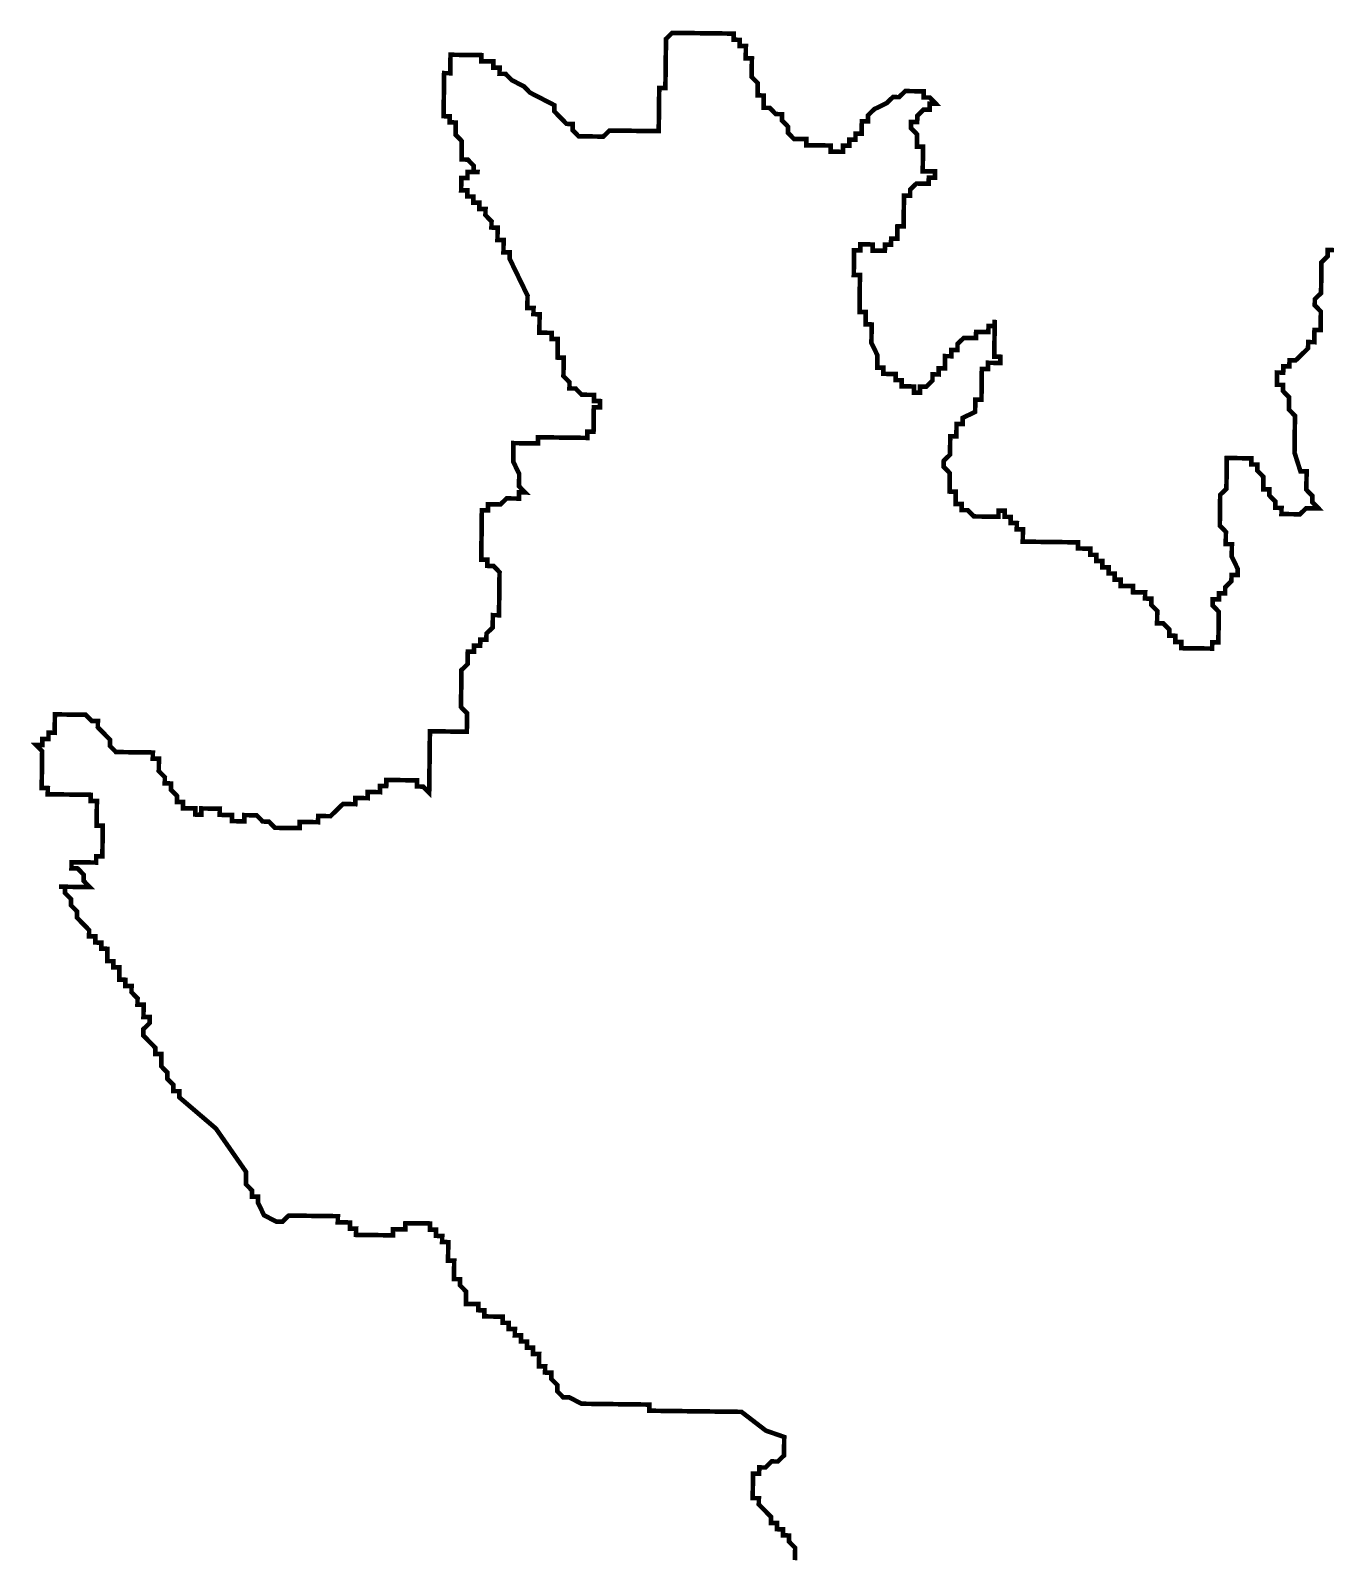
# Model space of a CAD drawing. Header units: metres. Extents: x 257673 to 289848, y 2129691 to 2228029.
# Drawn here: x 261044 to 261880, y 2179916 to 2180901 of the extents above; entities that cross this region are included whole.
import ezdxf

# ---------------------------------------------------------------- set-up
doc = ezdxf.new("R2010")
doc.units = ezdxf.units.M
doc.header["$MEASUREMENT"] = 0
doc.layers.add('HAZARDS LINE', color=1, linetype='Continuous')

msp = doc.modelspace()

# ---------------------------------------------------------------- linework, layer by layer
at = {"layer": 'HAZARDS LINE', "lineweight": 18}
msp.add_lwpolyline([(261884.42, 2180759.21, 2.97, 2.97, 0), (261880.45, 2180759.26, 2.97, 2.97, 0), (261880.4, 2180755.3, 2.97, 2.97, 0), (261876.39, 2180751.38, 2.97, 2.97, 0), (261876.34, 2180747.41, 2.97, 2.97, 0), (261876.29, 2180743.45, 2.97, 2.97, 0), (261876.24, 2180739.48, 2.97, 2.97, 0), (261876.19, 2180735.51, 2.97, 2.97, 0), (261876.15, 2180731.55, 2.97, 2.97, 0), (261872.13, 2180727.63, 2.97, 2.97, 0), (261872.08, 2180723.67, 2.97, 2.97, 0), (261876, 2180719.65, 2.97, 2.97, 0), (261875.95, 2180715.68, 2.97, 2.97, 0), (261875.9, 2180711.72, 2.97, 2.97, 0), (261875.85, 2180707.75, 2.97, 2.97, 0), (261871.89, 2180707.8, 2.97, 2.97, 0), (261871.84, 2180703.84, 2.97, 2.97, 0), (261871.79, 2180699.87, 2.97, 2.97, 0), (261867.83, 2180699.92, 2.97, 2.97, 0), (261867.78, 2180695.95, 2.97, 2.97, 0), (261863.76, 2180692.03, 2.97, 2.97, 0), (261859.75, 2180688.12, 2.97, 2.97, 0), (261855.78, 2180688.17, 2.97, 2.97, 0), (261855.74, 2180684.2, 2.97, 2.97, 0), (261851.77, 2180684.25, 2.97, 2.97, 0), (261851.72, 2180680.28, 2.97, 2.97, 0), (261847.76, 2180680.33, 2.97, 2.97, 0), (261847.71, 2180676.36, 2.97, 2.97, 0), (261847.66, 2180672.4, 2.97, 2.97, 0), (261851.63, 2180672.35, 2.97, 2.97, 0), (261851.58, 2180668.38, 2.97, 2.97, 0), (261855.49, 2180664.37, 2.97, 2.97, 0), (261855.45, 2180660.4, 2.97, 2.97, 0), (261855.4, 2180656.44, 2.97, 2.97, 0), (261859.31, 2180652.42, 2.97, 2.97, 0), (261859.26, 2180648.46, 2.97, 2.97, 0), (261859.22, 2180644.49, 2.97, 2.97, 0), (261859.17, 2180640.52, 2.97, 2.97, 0), (261859.02, 2180628.63, 2.97, 2.97, 0), (261862.84, 2180616.68, 2.97, 2.97, 0), (261866.81, 2180616.63, 2.97, 2.97, 0), (261866.76, 2180612.67, 2.97, 2.97, 0), (261866.71, 2180608.7, 2.97, 2.97, 0), (261866.66, 2180604.73, 2.97, 2.97, 0), (261870.58, 2180600.72, 2.97, 2.97, 0), (261870.53, 2180596.75, 2.97, 2.97, 0), (261874.45, 2180592.74, 2.97, 2.97, 0), (261870.48, 2180592.79, 2.97, 2.97, 0), (261866.52, 2180592.84, 2.97, 2.97, 0), (261862.5, 2180588.92, 2.97, 2.97, 0), (261858.54, 2180588.97, 2.97, 2.97, 0), (261854.57, 2180589.02, 2.97, 2.97, 0), (261850.61, 2180589.06, 2.97, 2.97, 0), (261850.65, 2180593.03, 2.97, 2.97, 0), (261846.69, 2180593.08, 2.97, 2.97, 0), (261846.74, 2180597.04, 2.97, 2.97, 0), (261842.82, 2180601.06, 2.97, 2.97, 0), (261842.87, 2180605.03, 2.97, 2.97, 0), (261838.9, 2180605.07, 2.97, 2.97, 0), (261838.95, 2180609.04, 2.97, 2.97, 0), (261839, 2180613.01, 2.97, 2.97, 0), (261835.08, 2180617.02, 2.97, 2.97, 0), (261835.13, 2180620.99, 2.97, 2.97, 0), (261831.17, 2180621.03, 2.97, 2.97, 0), (261831.22, 2180625, 2.97, 2.97, 0), (261827.25, 2180625.05, 2.97, 2.97, 0), (261823.29, 2180625.1, 2.97, 2.97, 0), (261819.32, 2180625.15, 2.97, 2.97, 0), (261815.35, 2180625.19, 2.97, 2.97, 0), (261815.31, 2180621.23, 2.97, 2.97, 0), (261815.26, 2180617.26, 2.97, 2.97, 0), (261815.21, 2180613.3, 2.97, 2.97, 0), (261815.16, 2180609.33, 2.97, 2.97, 0), (261815.11, 2180605.36, 2.97, 2.97, 0), (261811.1, 2180601.45, 2.97, 2.97, 0), (261811.05, 2180597.48, 2.97, 2.97, 0), (261811, 2180593.52, 2.97, 2.97, 0), (261810.95, 2180589.55, 2.97, 2.97, 0), (261810.9, 2180585.58, 2.97, 2.97, 0), (261810.86, 2180581.62, 2.97, 2.97, 0), (261814.77, 2180577.6, 2.97, 2.97, 0), (261814.68, 2180569.67, 2.97, 2.97, 0), (261818.64, 2180569.62, 2.97, 2.97, 0), (261818.54, 2180561.69, 2.97, 2.97, 0), (261822.41, 2180553.71, 2.97, 2.97, 0), (261822.36, 2180549.74, 2.97, 2.97, 0), (261818.4, 2180549.79, 2.97, 2.97, 0), (261818.35, 2180545.83, 2.97, 2.97, 0), (261814.34, 2180541.91, 2.97, 2.97, 0), (261814.29, 2180537.94, 2.97, 2.97, 0), (261810.32, 2180537.99, 2.97, 2.97, 0), (261810.27, 2180534.03, 2.97, 2.97, 0), (261806.31, 2180534.07, 2.97, 2.97, 0), (261806.26, 2180530.11, 2.97, 2.97, 0), (261810.18, 2180526.09, 2.97, 2.97, 0), (261810.13, 2180522.13, 2.97, 2.97, 0), (261810.08, 2180518.16, 2.97, 2.97, 0), (261810.03, 2180514.2, 2.97, 2.97, 0), (261809.98, 2180510.23, 2.97, 2.97, 0), (261809.93, 2180506.26, 2.97, 2.97, 0), (261805.97, 2180506.31, 2.97, 2.97, 0), (261805.92, 2180502.35, 2.97, 2.97, 0), (261801.95, 2180502.39, 2.97, 2.97, 0), (261797.99, 2180502.44, 2.97, 2.97, 0), (261794.02, 2180502.49, 2.97, 2.97, 0), (261790.06, 2180502.54, 2.97, 2.97, 0), (261786.09, 2180502.59, 2.97, 2.97, 0), (261786.14, 2180506.55, 2.97, 2.97, 0), (261782.18, 2180506.6, 2.97, 2.97, 0), (261782.22, 2180510.57, 2.97, 2.97, 0), (261778.26, 2180510.62, 2.97, 2.97, 0), (261778.31, 2180514.58, 2.97, 2.97, 0), (261774.39, 2180518.6, 2.97, 2.97, 0), (261770.43, 2180518.65, 2.97, 2.97, 0), (261770.47, 2180522.61, 2.97, 2.97, 0), (261770.52, 2180526.58, 2.97, 2.97, 0), (261766.61, 2180530.59, 2.97, 2.97, 0), (261766.65, 2180534.56, 2.97, 2.97, 0), (261762.69, 2180534.61, 2.97, 2.97, 0), (261762.74, 2180538.57, 2.97, 2.97, 0), (261758.77, 2180538.62, 2.97, 2.97, 0), (261754.81, 2180538.67, 2.97, 2.97, 0), (261754.86, 2180542.64, 2.97, 2.97, 0), (261750.89, 2180542.69, 2.97, 2.97, 0), (261746.92, 2180542.73, 2.97, 2.97, 0), (261746.97, 2180546.7, 2.97, 2.97, 0), (261743.01, 2180546.75, 2.97, 2.97, 0), (261743.06, 2180550.71, 2.97, 2.97, 0), (261739.09, 2180550.76, 2.97, 2.97, 0), (261739.14, 2180554.73, 2.97, 2.97, 0), (261735.17, 2180554.78, 2.97, 2.97, 0), (261735.22, 2180558.74, 2.97, 2.97, 0), (261731.26, 2180558.79, 2.97, 2.97, 0), (261731.31, 2180562.76, 2.97, 2.97, 0), (261727.34, 2180562.81, 2.97, 2.97, 0), (261727.39, 2180566.77, 2.97, 2.97, 0), (261723.42, 2180566.82, 2.97, 2.97, 0), (261719.46, 2180566.87, 2.97, 2.97, 0), (261719.51, 2180570.84, 2.97, 2.97, 0), (261715.54, 2180570.88, 2.97, 2.97, 0), (261711.58, 2180570.93, 2.97, 2.97, 0), (261707.61, 2180570.98, 2.97, 2.97, 0), (261703.65, 2180571.03, 2.97, 2.97, 0), (261699.68, 2180571.08, 2.97, 2.97, 0), (261691.75, 2180571.18, 2.97, 2.97, 0), (261687.78, 2180571.22, 2.97, 2.97, 0), (261683.82, 2180571.27, 2.97, 2.97, 0), (261683.87, 2180575.24, 2.97, 2.97, 0), (261683.92, 2180579.2, 2.97, 2.97, 0), (261679.95, 2180579.25, 2.97, 2.97, 0), (261680, 2180583.22, 2.97, 2.97, 0), (261676.03, 2180583.27, 2.97, 2.97, 0), (261676.08, 2180587.23, 2.97, 2.97, 0), (261672.12, 2180587.28, 2.97, 2.97, 0), (261672.16, 2180591.25, 2.97, 2.97, 0), (261668.2, 2180591.3, 2.97, 2.97, 0), (261668.15, 2180587.33, 2.97, 2.97, 0), (261664.19, 2180587.38, 2.97, 2.97, 0), (261660.22, 2180587.43, 2.97, 2.97, 0), (261656.25, 2180587.48, 2.97, 2.97, 0), (261652.29, 2180587.52, 2.97, 2.97, 0), (261648.37, 2180591.54, 2.97, 2.97, 0), (261644.41, 2180591.59, 2.97, 2.97, 0), (261644.46, 2180595.55, 2.97, 2.97, 0), (261640.49, 2180595.6, 2.97, 2.97, 0), (261640.54, 2180599.57, 2.97, 2.97, 0), (261640.59, 2180603.53, 2.97, 2.97, 0), (261636.62, 2180603.58, 2.97, 2.97, 0), (261636.67, 2180607.55, 2.97, 2.97, 0), (261636.72, 2180611.51, 2.97, 2.97, 0), (261636.77, 2180615.48, 2.97, 2.97, 0), (261632.85, 2180619.49, 2.97, 2.97, 0), (261632.9, 2180623.46, 2.97, 2.97, 0), (261636.91, 2180627.38, 2.97, 2.97, 0), (261636.96, 2180631.34, 2.97, 2.97, 0), (261637.01, 2180635.31, 2.97, 2.97, 0), (261637.06, 2180639.28, 2.97, 2.97, 0), (261641.02, 2180639.23, 2.97, 2.97, 0), (261641.07, 2180643.19, 2.97, 2.97, 0), (261641.12, 2180647.16, 2.97, 2.97, 0), (261645.09, 2180647.11, 2.97, 2.97, 0), (261645.14, 2180651.08, 2.97, 2.97, 0), (261653.11, 2180654.95, 2.97, 2.97, 0), (261653.16, 2180658.91, 2.97, 2.97, 0), (261653.21, 2180662.88, 2.97, 2.97, 0), (261657.18, 2180662.83, 2.97, 2.97, 0), (261657.23, 2180666.8, 2.97, 2.97, 0), (261657.27, 2180670.76, 2.97, 2.97, 0), (261657.32, 2180674.73, 2.97, 2.97, 0), (261657.37, 2180678.69, 2.97, 2.97, 0), (261657.42, 2180682.66, 2.97, 2.97, 0), (261661.39, 2180682.61, 2.97, 2.97, 0), (261661.43, 2180686.58, 2.97, 2.97, 0), (261665.4, 2180686.53, 2.97, 2.97, 0), (261669.36, 2180686.48, 2.97, 2.97, 0), (261669.41, 2180690.45, 2.97, 2.97, 0), (261665.45, 2180690.49, 2.97, 2.97, 0), (261665.5, 2180694.46, 2.97, 2.97, 0), (261665.54, 2180698.43, 2.97, 2.97, 0), (261665.59, 2180702.39, 2.97, 2.97, 0), (261665.64, 2180706.36, 2.97, 2.97, 0), (261665.69, 2180710.32, 2.97, 2.97, 0), (261665.74, 2180714.29, 2.97, 2.97, 0), (261665.69, 2180710.32, 2.97, 2.97, 0), (261661.72, 2180710.37, 2.97, 2.97, 0), (261661.68, 2180706.41, 2.97, 2.97, 0), (261657.71, 2180706.46, 2.97, 2.97, 0), (261653.75, 2180706.5, 2.97, 2.97, 0), (261653.7, 2180702.54, 2.97, 2.97, 0), (261649.73, 2180702.59, 2.97, 2.97, 0), (261645.77, 2180702.64, 2.97, 2.97, 0), (261641.75, 2180698.72, 2.97, 2.97, 0), (261641.7, 2180694.75, 2.97, 2.97, 0), (261637.74, 2180694.8, 2.97, 2.97, 0), (261637.69, 2180690.83, 2.97, 2.97, 0), (261633.72, 2180690.88, 2.97, 2.97, 0), (261633.68, 2180686.92, 2.97, 2.97, 0), (261633.63, 2180682.95, 2.97, 2.97, 0), (261629.66, 2180683, 2.97, 2.97, 0), (261629.61, 2180679.03, 2.97, 2.97, 0), (261625.65, 2180679.08, 2.97, 2.97, 0), (261625.6, 2180675.12, 2.97, 2.97, 0), (261621.59, 2180671.2, 2.97, 2.97, 0), (261617.62, 2180671.25, 2.97, 2.97, 0), (261617.57, 2180667.28, 2.97, 2.97, 0), (261613.61, 2180667.33, 2.97, 2.97, 0), (261613.66, 2180671.3, 2.97, 2.97, 0), (261609.69, 2180671.34, 2.97, 2.97, 0), (261605.72, 2180671.39, 2.97, 2.97, 0), (261605.77, 2180675.36, 2.97, 2.97, 0), (261601.81, 2180675.41, 2.97, 2.97, 0), (261601.86, 2180679.37, 2.97, 2.97, 0), (261597.89, 2180679.42, 2.97, 2.97, 0), (261593.93, 2180679.47, 2.97, 2.97, 0), (261593.97, 2180683.44, 2.97, 2.97, 0), (261590.01, 2180683.48, 2.97, 2.97, 0), (261590.06, 2180687.45, 2.97, 2.97, 0), (261590.11, 2180691.42, 2.97, 2.97, 0), (261586.24, 2180699.4, 2.97, 2.97, 0), (261586.29, 2180703.36, 2.97, 2.97, 0), (261586.33, 2180707.33, 2.97, 2.97, 0), (261586.38, 2180711.29, 2.97, 2.97, 0), (261582.42, 2180711.34, 2.97, 2.97, 0), (261582.47, 2180715.31, 2.97, 2.97, 0), (261582.51, 2180719.28, 2.97, 2.97, 0), (261578.55, 2180719.32, 2.97, 2.97, 0), (261578.6, 2180723.29, 2.97, 2.97, 0), (261578.65, 2180727.26, 2.97, 2.97, 0), (261578.69, 2180731.22, 2.97, 2.97, 0), (261578.74, 2180735.19, 2.97, 2.97, 0), (261578.79, 2180739.15, 2.97, 2.97, 0), (261578.84, 2180743.12, 2.97, 2.97, 0), (261574.88, 2180743.17, 2.97, 2.97, 0), (261574.92, 2180747.13, 2.97, 2.97, 0), (261574.97, 2180751.1, 2.97, 2.97, 0), (261575.02, 2180755.07, 2.97, 2.97, 0), (261575.07, 2180759.03, 2.97, 2.97, 0), (261579.03, 2180758.98, 2.97, 2.97, 0), (261579.08, 2180762.95, 2.97, 2.97, 0), (261583.05, 2180762.9, 2.97, 2.97, 0), (261587.01, 2180762.85, 2.97, 2.97, 0), (261586.97, 2180758.89, 2.97, 2.97, 0), (261590.93, 2180758.84, 2.97, 2.97, 0), (261594.9, 2180758.79, 2.97, 2.97, 0), (261594.94, 2180762.76, 2.97, 2.97, 0), (261598.91, 2180762.71, 2.97, 2.97, 0), (261598.96, 2180766.67, 2.97, 2.97, 0), (261602.92, 2180766.62, 2.97, 2.97, 0), (261602.97, 2180770.59, 2.97, 2.97, 0), (261603.02, 2180774.56, 2.97, 2.97, 0), (261606.99, 2180774.51, 2.97, 2.97, 0), (261607.03, 2180778.47, 2.97, 2.97, 0), (261607.08, 2180782.44, 2.97, 2.97, 0), (261607.13, 2180786.41, 2.97, 2.97, 0), (261607.18, 2180790.37, 2.97, 2.97, 0), (261607.23, 2180794.34, 2.97, 2.97, 0), (261611.19, 2180794.29, 2.97, 2.97, 0), (261611.24, 2180798.26, 2.97, 2.97, 0), (261615.26, 2180802.17, 2.97, 2.97, 0), (261619.22, 2180802.12, 2.97, 2.97, 0), (261623.19, 2180802.08, 2.97, 2.97, 0), (261623.24, 2180806.04, 2.97, 2.97, 0), (261627.2, 2180805.99, 2.97, 2.97, 0), (261627.25, 2180809.96, 2.97, 2.97, 0), (261623.28, 2180810.01, 2.97, 2.97, 0), (261619.32, 2180810.06, 2.97, 2.97, 0), (261619.37, 2180814.02, 2.97, 2.97, 0), (261619.42, 2180817.99, 2.97, 2.97, 0), (261619.46, 2180821.95, 2.97, 2.97, 0), (261619.51, 2180825.92, 2.97, 2.97, 0), (261615.55, 2180825.97, 2.97, 2.97, 0), (261615.6, 2180829.93, 2.97, 2.97, 0), (261615.64, 2180833.9, 2.97, 2.97, 0), (261611.73, 2180837.92, 2.97, 2.97, 0), (261611.78, 2180841.88, 2.97, 2.97, 0), (261615.74, 2180841.83, 2.97, 2.97, 0), (261615.79, 2180845.8, 2.97, 2.97, 0), (261619.8, 2180849.72, 2.97, 2.97, 0), (261623.77, 2180849.67, 2.97, 2.97, 0), (261623.82, 2180853.63, 2.97, 2.97, 0), (261627.78, 2180853.59, 2.97, 2.97, 0), (261623.87, 2180857.6, 2.97, 2.97, 0), (261619.9, 2180857.65, 2.97, 2.97, 0), (261619.95, 2180861.61, 2.97, 2.97, 0), (261615.98, 2180861.66, 2.97, 2.97, 0), (261612.02, 2180861.71, 2.97, 2.97, 0), (261608.05, 2180861.76, 2.97, 2.97, 0), (261604.04, 2180857.84, 2.97, 2.97, 0), (261600.07, 2180857.89, 2.97, 2.97, 0), (261596.06, 2180853.97, 2.97, 2.97, 0), (261588.08, 2180850.1, 2.97, 2.97, 0), (261584.07, 2180846.19, 2.97, 2.97, 0), (261584.02, 2180842.22, 2.97, 2.97, 0), (261580.05, 2180842.27, 2.97, 2.97, 0), (261580.01, 2180838.3, 2.97, 2.97, 0), (261579.96, 2180834.34, 2.97, 2.97, 0), (261575.99, 2180834.39, 2.97, 2.97, 0), (261575.94, 2180830.42, 2.97, 2.97, 0), (261571.98, 2180830.47, 2.97, 2.97, 0), (261571.93, 2180826.5, 2.97, 2.97, 0), (261567.96, 2180826.55, 2.97, 2.97, 0), (261567.92, 2180822.59, 2.97, 2.97, 0), (261563.95, 2180822.63, 2.97, 2.97, 0), (261559.98, 2180822.68, 2.97, 2.97, 0), (261560.03, 2180826.65, 2.97, 2.97, 0), (261556.07, 2180826.7, 2.97, 2.97, 0), (261552.1, 2180826.75, 2.97, 2.97, 0), (261548.14, 2180826.79, 2.97, 2.97, 0), (261544.17, 2180826.84, 2.97, 2.97, 0), (261544.22, 2180830.81, 2.97, 2.97, 0), (261540.25, 2180830.86, 2.97, 2.97, 0), (261536.29, 2180830.91, 2.97, 2.97, 0), (261532.37, 2180834.92, 2.97, 2.97, 0), (261532.42, 2180838.89, 2.97, 2.97, 0), (261528.5, 2180842.9, 2.97, 2.97, 0), (261528.55, 2180846.87, 2.97, 2.97, 0), (261524.59, 2180846.91, 2.97, 2.97, 0), (261520.67, 2180850.93, 2.97, 2.97, 0), (261516.71, 2180850.98, 2.97, 2.97, 0), (261516.75, 2180854.94, 2.97, 2.97, 0), (261516.8, 2180858.91, 2.97, 2.97, 0), (261512.84, 2180858.96, 2.97, 2.97, 0), (261512.89, 2180862.92, 2.97, 2.97, 0), (261512.93, 2180866.89, 2.97, 2.97, 0), (261509.02, 2180870.91, 2.97, 2.97, 0), (261509.07, 2180874.87, 2.97, 2.97, 0), (261509.11, 2180878.84, 2.97, 2.97, 0), (261509.16, 2180882.8, 2.97, 2.97, 0), (261505.2, 2180882.85, 2.97, 2.97, 0), (261505.25, 2180886.82, 2.97, 2.97, 0), (261505.29, 2180890.78, 2.97, 2.97, 0), (261501.33, 2180890.83, 2.97, 2.97, 0), (261501.38, 2180894.8, 2.97, 2.97, 0), (261497.41, 2180894.85, 2.97, 2.97, 0), (261497.46, 2180898.81, 2.97, 2.97, 0), (261493.5, 2180898.86, 2.97, 2.97, 0), (261485.56, 2180898.96, 2.97, 2.97, 0), (261481.6, 2180899.01, 2.97, 2.97, 0), (261477.63, 2180899.06, 2.97, 2.97, 0), (261473.67, 2180899.1, 2.97, 2.97, 0), (261469.7, 2180899.15, 2.97, 2.97, 0), (261461.77, 2180899.25, 2.97, 2.97, 0), (261457.81, 2180899.3, 2.97, 2.97, 0), (261453.79, 2180895.38, 2.97, 2.97, 0), (261453.74, 2180891.41, 2.97, 2.97, 0), (261453.7, 2180887.45, 2.97, 2.97, 0), (261453.65, 2180883.48, 2.97, 2.97, 0), (261453.6, 2180879.52, 2.97, 2.97, 0), (261453.55, 2180875.55, 2.97, 2.97, 0), (261453.5, 2180871.58, 2.97, 2.97, 0), (261453.45, 2180867.62, 2.97, 2.97, 0), (261453.4, 2180863.65, 2.97, 2.97, 0), (261449.44, 2180863.7, 2.97, 2.97, 0), (261449.39, 2180859.73, 2.97, 2.97, 0), (261449.34, 2180855.77, 2.97, 2.97, 0), (261449.29, 2180851.8, 2.97, 2.97, 0), (261449.25, 2180847.84, 2.97, 2.97, 0), (261449.2, 2180843.87, 2.97, 2.97, 0), (261449.15, 2180839.9, 2.97, 2.97, 0), (261449.1, 2180835.94, 2.97, 2.97, 0), (261445.13, 2180835.99, 2.97, 2.97, 0), (261441.17, 2180836.04, 2.97, 2.97, 0), (261437.2, 2180836.08, 2.97, 2.97, 0), (261433.24, 2180836.13, 2.97, 2.97, 0), (261429.27, 2180836.18, 2.97, 2.97, 0), (261421.34, 2180836.28, 2.97, 2.97, 0), (261417.38, 2180836.33, 2.97, 2.97, 0), (261413.36, 2180832.41, 2.97, 2.97, 0), (261409.4, 2180832.46, 2.97, 2.97, 0), (261405.43, 2180832.51, 2.97, 2.97, 0), (261401.47, 2180832.56, 2.97, 2.97, 0), (261397.5, 2180832.6, 2.97, 2.97, 0), (261393.58, 2180836.62, 2.97, 2.97, 0), (261393.63, 2180840.58, 2.97, 2.97, 0), (261389.67, 2180840.63, 2.97, 2.97, 0), (261385.75, 2180844.65, 2.97, 2.97, 0), (261381.83, 2180848.66, 2.97, 2.97, 0), (261381.88, 2180852.63, 2.97, 2.97, 0), (261374, 2180856.69, 2.97, 2.97, 0), (261366.12, 2180860.75, 2.97, 2.97, 0), (261362.2, 2180864.77, 2.97, 2.97, 0), (261354.32, 2180868.83, 2.97, 2.97, 0), (261350.4, 2180872.85, 2.97, 2.97, 0), (261346.44, 2180872.89, 2.97, 2.97, 0), (261346.49, 2180876.86, 2.97, 2.97, 0), (261342.52, 2180876.91, 2.97, 2.97, 0), (261342.57, 2180880.87, 2.97, 2.97, 0), (261338.6, 2180880.92, 2.97, 2.97, 0), (261334.64, 2180880.97, 2.97, 2.97, 0), (261334.69, 2180884.94, 2.97, 2.97, 0), (261330.72, 2180884.99, 2.97, 2.97, 0), (261326.76, 2180885.04, 2.97, 2.97, 0), (261322.79, 2180885.08, 2.97, 2.97, 0), (261318.83, 2180885.13, 2.97, 2.97, 0), (261314.86, 2180885.18, 2.97, 2.97, 0), (261314.81, 2180881.21, 2.97, 2.97, 0), (261314.76, 2180877.25, 2.97, 2.97, 0), (261314.71, 2180873.28, 2.97, 2.97, 0), (261310.75, 2180873.33, 2.97, 2.97, 0), (261310.7, 2180869.37, 2.97, 2.97, 0), (261310.65, 2180865.4, 2.97, 2.97, 0), (261310.6, 2180861.43, 2.97, 2.97, 0), (261310.55, 2180857.47, 2.97, 2.97, 0), (261310.51, 2180853.5, 2.97, 2.97, 0), (261310.46, 2180849.54, 2.97, 2.97, 0), (261310.41, 2180845.57, 2.97, 2.97, 0), (261314.37, 2180845.52, 2.97, 2.97, 0), (261314.33, 2180841.55, 2.97, 2.97, 0), (261318.29, 2180841.51, 2.97, 2.97, 0), (261318.24, 2180837.54, 2.97, 2.97, 0), (261318.19, 2180833.57, 2.97, 2.97, 0), (261322.11, 2180829.56, 2.97, 2.97, 0), (261322.06, 2180825.59, 2.97, 2.97, 0), (261322.01, 2180821.63, 2.97, 2.97, 0), (261321.97, 2180817.66, 2.97, 2.97, 0), (261325.93, 2180817.61, 2.97, 2.97, 0), (261329.85, 2180813.6, 2.97, 2.97, 0), (261329.8, 2180809.63, 2.97, 2.97, 0), (261333.76, 2180809.58, 2.97, 2.97, 0), (261329.8, 2180809.63, 2.97, 2.97, 0), (261325.83, 2180809.68, 2.97, 2.97, 0), (261325.79, 2180805.72, 2.97, 2.97, 0), (261321.82, 2180805.76, 2.97, 2.97, 0), (261321.77, 2180801.8, 2.97, 2.97, 0), (261321.72, 2180797.83, 2.97, 2.97, 0), (261325.69, 2180797.78, 2.97, 2.97, 0), (261325.64, 2180793.82, 2.97, 2.97, 0), (261329.61, 2180793.77, 2.97, 2.97, 0), (261329.56, 2180789.8, 2.97, 2.97, 0), (261333.52, 2180789.75, 2.97, 2.97, 0), (261333.47, 2180785.79, 2.97, 2.97, 0), (261337.44, 2180785.74, 2.97, 2.97, 0), (261337.39, 2180781.77, 2.97, 2.97, 0), (261341.31, 2180777.76, 2.97, 2.97, 0), (261341.26, 2180773.79, 2.97, 2.97, 0), (261345.22, 2180773.74, 2.97, 2.97, 0), (261345.18, 2180769.78, 2.97, 2.97, 0), (261345.13, 2180765.81, 2.97, 2.97, 0), (261349.09, 2180765.76, 2.97, 2.97, 0), (261349.04, 2180761.8, 2.97, 2.97, 0), (261349, 2180757.83, 2.97, 2.97, 0), (261352.96, 2180757.78, 2.97, 2.97, 0), (261352.91, 2180753.82, 2.97, 2.97, 0), (261356.78, 2180745.84, 2.97, 2.97, 0), (261360.65, 2180737.86, 2.97, 2.97, 0), (261364.52, 2180729.88, 2.97, 2.97, 0), (261364.47, 2180725.91, 2.97, 2.97, 0), (261364.42, 2180721.94, 2.97, 2.97, 0), (261368.39, 2180721.9, 2.97, 2.97, 0), (261368.34, 2180717.93, 2.97, 2.97, 0), (261372.3, 2180717.88, 2.97, 2.97, 0), (261372.25, 2180713.92, 2.97, 2.97, 0), (261372.2, 2180709.95, 2.97, 2.97, 0), (261372.16, 2180705.98, 2.97, 2.97, 0), (261376.12, 2180705.93, 2.97, 2.97, 0), (261380.09, 2180705.89, 2.97, 2.97, 0), (261380.04, 2180701.92, 2.97, 2.97, 0), (261384, 2180701.87, 2.97, 2.97, 0), (261383.96, 2180697.91, 2.97, 2.97, 0), (261383.91, 2180693.94, 2.97, 2.97, 0), (261383.86, 2180689.97, 2.97, 2.97, 0), (261387.82, 2180689.93, 2.97, 2.97, 0), (261387.78, 2180685.96, 2.97, 2.97, 0), (261387.73, 2180681.99, 2.97, 2.97, 0), (261387.68, 2180678.03, 2.97, 2.97, 0), (261391.59, 2180674.01, 2.97, 2.97, 0), (261391.55, 2180670.05, 2.97, 2.97, 0), (261395.51, 2180670, 2.97, 2.97, 0), (261399.43, 2180665.98, 2.97, 2.97, 0), (261403.39, 2180665.94, 2.97, 2.97, 0), (261407.36, 2180665.89, 2.97, 2.97, 0), (261407.31, 2180661.92, 2.97, 2.97, 0), (261411.28, 2180661.87, 2.97, 2.97, 0), (261411.23, 2180657.91, 2.97, 2.97, 0), (261407.26, 2180657.95, 2.97, 2.97, 0), (261407.21, 2180653.99, 2.97, 2.97, 0), (261407.17, 2180650.02, 2.97, 2.97, 0), (261407.12, 2180646.06, 2.97, 2.97, 0), (261407.07, 2180642.09, 2.97, 2.97, 0), (261403.1, 2180642.14, 2.97, 2.97, 0), (261403.05, 2180638.17, 2.97, 2.97, 0), (261399.09, 2180638.22, 2.97, 2.97, 0), (261395.12, 2180638.27, 2.97, 2.97, 0), (261391.16, 2180638.32, 2.97, 2.97, 0), (261387.19, 2180638.37, 2.97, 2.97, 0), (261383.23, 2180638.42, 2.97, 2.97, 0), (261379.26, 2180638.46, 2.97, 2.97, 0), (261375.3, 2180638.51, 2.97, 2.97, 0), (261371.33, 2180638.56, 2.97, 2.97, 0), (261371.28, 2180634.6, 2.97, 2.97, 0), (261367.32, 2180634.64, 2.97, 2.97, 0), (261363.35, 2180634.69, 2.97, 2.97, 0), (261359.39, 2180634.74, 2.97, 2.97, 0), (261355.42, 2180634.79, 2.97, 2.97, 0), (261355.37, 2180630.82, 2.97, 2.97, 0), (261355.32, 2180626.86, 2.97, 2.97, 0), (261355.28, 2180622.89, 2.97, 2.97, 0), (261359.14, 2180614.91, 2.97, 2.97, 0), (261359.1, 2180610.95, 2.97, 2.97, 0), (261359.05, 2180606.98, 2.97, 2.97, 0), (261362.96, 2180602.96, 2.97, 2.97, 0), (261359, 2180603.01, 2.97, 2.97, 0), (261358.95, 2180599.05, 2.97, 2.97, 0), (261354.98, 2180599.1, 2.97, 2.97, 0), (261351.02, 2180599.14, 2.97, 2.97, 0), (261347.01, 2180595.23, 2.97, 2.97, 0), (261343.04, 2180595.28, 2.97, 2.97, 0), (261339.07, 2180595.32, 2.97, 2.97, 0), (261339.03, 2180591.36, 2.97, 2.97, 0), (261335.06, 2180591.41, 2.97, 2.97, 0), (261334.96, 2180583.47, 2.97, 2.97, 0), (261334.92, 2180579.51, 2.97, 2.97, 0), (261334.87, 2180575.54, 2.97, 2.97, 0), (261334.82, 2180571.58, 2.97, 2.97, 0), (261334.77, 2180567.61, 2.97, 2.97, 0), (261334.72, 2180563.64, 2.97, 2.97, 0), (261334.67, 2180559.68, 2.97, 2.97, 0), (261338.64, 2180559.63, 2.97, 2.97, 0), (261338.59, 2180555.66, 2.97, 2.97, 0), (261342.55, 2180555.62, 2.97, 2.97, 0), (261346.47, 2180551.6, 2.97, 2.97, 0), (261346.42, 2180547.63, 2.97, 2.97, 0), (261346.37, 2180543.67, 2.97, 2.97, 0), (261346.33, 2180539.7, 2.97, 2.97, 0), (261346.28, 2180535.74, 2.97, 2.97, 0), (261346.23, 2180531.77, 2.97, 2.97, 0), (261346.18, 2180527.8, 2.97, 2.97, 0), (261346.13, 2180523.84, 2.97, 2.97, 0), (261342.17, 2180523.89, 2.97, 2.97, 0), (261342.12, 2180519.92, 2.97, 2.97, 0), (261342.07, 2180515.96, 2.97, 2.97, 0), (261338.06, 2180512.04, 2.97, 2.97, 0), (261338.01, 2180508.07, 2.97, 2.97, 0), (261334.04, 2180508.12, 2.97, 2.97, 0), (261333.99, 2180504.15, 2.97, 2.97, 0), (261330.03, 2180504.2, 2.97, 2.97, 0), (261329.98, 2180500.24, 2.97, 2.97, 0), (261326.01, 2180500.29, 2.97, 2.97, 0), (261325.97, 2180496.32, 2.97, 2.97, 0), (261325.92, 2180492.35, 2.97, 2.97, 0), (261321.9, 2180488.44, 2.97, 2.97, 0), (261321.85, 2180484.47, 2.97, 2.97, 0), (261321.81, 2180480.5, 2.97, 2.97, 0), (261321.76, 2180476.54, 2.97, 2.97, 0), (261321.71, 2180472.57, 2.97, 2.97, 0), (261321.66, 2180468.61, 2.97, 2.97, 0), (261321.61, 2180464.64, 2.97, 2.97, 0), (261325.53, 2180460.63, 2.97, 2.97, 0), (261325.48, 2180456.66, 2.97, 2.97, 0), (261325.43, 2180452.69, 2.97, 2.97, 0), (261325.38, 2180448.73, 2.97, 2.97, 0), (261321.42, 2180448.78, 2.97, 2.97, 0), (261317.45, 2180448.82, 2.97, 2.97, 0), (261313.49, 2180448.87, 2.97, 2.97, 0), (261309.52, 2180448.92, 2.97, 2.97, 0), (261305.56, 2180448.97, 2.97, 2.97, 0), (261301.59, 2180449.02, 2.97, 2.97, 0), (261301.54, 2180445.05, 2.97, 2.97, 0), (261301.49, 2180441.09, 2.97, 2.97, 0), (261301.45, 2180437.12, 2.97, 2.97, 0), (261301.4, 2180433.15, 2.97, 2.97, 0), (261301.35, 2180429.19, 2.97, 2.97, 0), (261301.3, 2180425.22, 2.97, 2.97, 0), (261301.25, 2180421.26, 2.97, 2.97, 0), (261301.2, 2180417.29, 2.97, 2.97, 0), (261301.15, 2180413.32, 2.97, 2.97, 0), (261301.11, 2180409.36, 2.97, 2.97, 0), (261297.19, 2180413.37, 2.97, 2.97, 0), (261293.22, 2180413.42, 2.97, 2.97, 0), (261293.27, 2180417.39, 2.97, 2.97, 0), (261289.31, 2180417.44, 2.97, 2.97, 0), (261285.34, 2180417.48, 2.97, 2.97, 0), (261281.38, 2180417.53, 2.97, 2.97, 0), (261277.41, 2180417.58, 2.97, 2.97, 0), (261273.44, 2180417.63, 2.97, 2.97, 0), (261273.4, 2180413.66, 2.97, 2.97, 0), (261269.43, 2180413.71, 2.97, 2.97, 0), (261269.38, 2180409.75, 2.97, 2.97, 0), (261265.42, 2180409.8, 2.97, 2.97, 0), (261261.45, 2180409.84, 2.97, 2.97, 0), (261261.4, 2180405.88, 2.97, 2.97, 0), (261257.44, 2180405.93, 2.97, 2.97, 0), (261253.47, 2180405.98, 2.97, 2.97, 0), (261253.42, 2180402.01, 2.97, 2.97, 0), (261249.46, 2180402.06, 2.97, 2.97, 0), (261245.49, 2180402.11, 2.97, 2.97, 0), (261241.48, 2180398.19, 2.97, 2.97, 0), (261237.47, 2180394.27, 2.97, 2.97, 0), (261233.5, 2180394.32, 2.97, 2.97, 0), (261229.53, 2180394.37, 2.97, 2.97, 0), (261229.49, 2180390.4, 2.97, 2.97, 0), (261225.52, 2180390.45, 2.97, 2.97, 0), (261221.56, 2180390.5, 2.97, 2.97, 0), (261217.59, 2180390.55, 2.97, 2.97, 0), (261217.54, 2180386.58, 2.97, 2.97, 0), (261213.58, 2180386.63, 2.97, 2.97, 0), (261209.61, 2180386.68, 2.97, 2.97, 0), (261205.65, 2180386.73, 2.97, 2.97, 0), (261201.68, 2180386.78, 2.97, 2.97, 0), (261197.76, 2180390.79, 2.97, 2.97, 0), (261193.8, 2180390.84, 2.97, 2.97, 0), (261189.88, 2180394.85, 2.97, 2.97, 0), (261185.92, 2180394.9, 2.97, 2.97, 0), (261181.95, 2180394.95, 2.97, 2.97, 0), (261181.9, 2180390.98, 2.97, 2.97, 0), (261177.94, 2180391.03, 2.97, 2.97, 0), (261173.97, 2180391.08, 2.97, 2.97, 0), (261174.02, 2180395.05, 2.97, 2.97, 0), (261170.05, 2180395.1, 2.97, 2.97, 0), (261166.09, 2180395.14, 2.97, 2.97, 0), (261166.14, 2180399.11, 2.97, 2.97, 0), (261162.17, 2180399.16, 2.97, 2.97, 0), (261158.21, 2180399.21, 2.97, 2.97, 0), (261154.24, 2180399.26, 2.97, 2.97, 0), (261154.19, 2180395.29, 2.97, 2.97, 0), (261150.23, 2180395.34, 2.97, 2.97, 0), (261150.28, 2180399.3, 2.97, 2.97, 0), (261146.31, 2180399.35, 2.97, 2.97, 0), (261142.35, 2180399.4, 2.97, 2.97, 0), (261142.39, 2180403.37, 2.97, 2.97, 0), (261138.43, 2180403.42, 2.97, 2.97, 0), (261138.48, 2180407.38, 2.97, 2.97, 0), (261134.56, 2180411.4, 2.97, 2.97, 0), (261134.61, 2180415.36, 2.97, 2.97, 0), (261130.64, 2180415.41, 2.97, 2.97, 0), (261130.69, 2180419.38, 2.97, 2.97, 0), (261126.78, 2180423.39, 2.97, 2.97, 0), (261126.82, 2180427.36, 2.97, 2.97, 0), (261126.87, 2180431.32, 2.97, 2.97, 0), (261122.91, 2180431.37, 2.97, 2.97, 0), (261122.96, 2180435.34, 2.97, 2.97, 0), (261118.99, 2180435.39, 2.97, 2.97, 0), (261115.02, 2180435.44, 2.97, 2.97, 0), (261111.06, 2180435.48, 2.97, 2.97, 0), (261107.09, 2180435.53, 2.97, 2.97, 0), (261103.13, 2180435.58, 2.97, 2.97, 0), (261099.16, 2180435.63, 2.97, 2.97, 0), (261095.25, 2180439.64, 2.97, 2.97, 0), (261095.29, 2180443.61, 2.97, 2.97, 0), (261091.38, 2180447.62, 2.97, 2.97, 0), (261087.46, 2180451.64, 2.97, 2.97, 0), (261087.51, 2180455.61, 2.97, 2.97, 0), (261083.54, 2180455.65, 2.97, 2.97, 0), (261079.63, 2180459.67, 2.97, 2.97, 0), (261075.66, 2180459.72, 2.97, 2.97, 0), (261071.7, 2180459.77, 2.97, 2.97, 0), (261067.73, 2180459.81, 2.97, 2.97, 0), (261063.77, 2180459.86, 2.97, 2.97, 0), (261059.8, 2180459.91, 2.97, 2.97, 0), (261059.75, 2180455.94, 2.97, 2.97, 0), (261059.7, 2180451.98, 2.97, 2.97, 0), (261059.66, 2180448.01, 2.97, 2.97, 0), (261055.69, 2180448.06, 2.97, 2.97, 0), (261055.64, 2180444.1, 2.97, 2.97, 0), (261051.68, 2180444.14, 2.97, 2.97, 0), (261051.63, 2180440.18, 2.97, 2.97, 0), (261047.66, 2180440.23, 2.97, 2.97, 0), (261051.58, 2180436.21, 2.97, 2.97, 0), (261051.48, 2180428.28, 2.97, 2.97, 0), (261051.43, 2180424.31, 2.97, 2.97, 0), (261051.38, 2180420.35, 2.97, 2.97, 0), (261051.34, 2180416.38, 2.97, 2.97, 0), (261051.29, 2180412.42, 2.97, 2.97, 0), (261055.25, 2180412.37, 2.97, 2.97, 0), (261055.2, 2180408.4, 2.97, 2.97, 0), (261059.17, 2180408.35, 2.97, 2.97, 0), (261063.14, 2180408.3, 2.97, 2.97, 0), (261067.1, 2180408.26, 2.97, 2.97, 0), (261071.07, 2180408.21, 2.97, 2.97, 0), (261075.03, 2180408.16, 2.97, 2.97, 0), (261079, 2180408.11, 2.97, 2.97, 0), (261082.96, 2180408.06, 2.97, 2.97, 0), (261082.91, 2180404.1, 2.97, 2.97, 0), (261086.88, 2180404.05, 2.97, 2.97, 0), (261086.83, 2180400.08, 2.97, 2.97, 0), (261086.78, 2180396.12, 2.97, 2.97, 0), (261086.73, 2180392.15, 2.97, 2.97, 0), (261086.68, 2180388.18, 2.97, 2.97, 0), (261090.65, 2180388.13, 2.97, 2.97, 0), (261090.6, 2180384.17, 2.97, 2.97, 0), (261090.55, 2180380.2, 2.97, 2.97, 0), (261090.5, 2180376.24, 2.97, 2.97, 0), (261090.46, 2180372.27, 2.97, 2.97, 0), (261090.41, 2180368.3, 2.97, 2.97, 0), (261086.44, 2180368.35, 2.97, 2.97, 0), (261086.39, 2180364.39, 2.97, 2.97, 0), (261082.43, 2180364.44, 2.97, 2.97, 0), (261078.46, 2180364.48, 2.97, 2.97, 0), (261074.5, 2180364.53, 2.97, 2.97, 0), (261070.53, 2180364.58, 2.97, 2.97, 0), (261070.48, 2180360.62, 2.97, 2.97, 0), (261074.45, 2180360.57, 2.97, 2.97, 0), (261078.37, 2180356.55, 2.97, 2.97, 0), (261078.32, 2180352.59, 2.97, 2.97, 0), (261082.23, 2180348.57, 2.97, 2.97, 0), (261078.27, 2180348.62, 2.97, 2.97, 0), (261074.3, 2180348.67, 2.97, 2.97, 0), (261070.34, 2180348.72, 2.97, 2.97, 0), (261066.37, 2180348.77, 2.97, 2.97, 0), (261062.41, 2180348.81, 2.97, 2.97, 0), (261066.37, 2180348.77, 2.97, 2.97, 0), (261066.32, 2180344.8, 2.97, 2.97, 0), (261070.24, 2180340.79, 2.97, 2.97, 0), (261070.19, 2180336.82, 2.97, 2.97, 0), (261074.11, 2180332.8, 2.97, 2.97, 0), (261074.06, 2180328.84, 2.97, 2.97, 0), (261077.98, 2180324.82, 2.97, 2.97, 0), (261081.89, 2180320.81, 2.97, 2.97, 0), (261081.85, 2180316.84, 2.97, 2.97, 0), (261085.81, 2180316.8, 2.97, 2.97, 0), (261085.76, 2180312.83, 2.97, 2.97, 0), (261089.73, 2180312.78, 2.97, 2.97, 0), (261089.68, 2180308.81, 2.97, 2.97, 0), (261093.64, 2180308.77, 2.97, 2.97, 0), (261093.6, 2180304.8, 2.97, 2.97, 0), (261093.55, 2180300.83, 2.97, 2.97, 0), (261097.51, 2180300.79, 2.97, 2.97, 0), (261097.46, 2180296.82, 2.97, 2.97, 0), (261101.43, 2180296.77, 2.97, 2.97, 0), (261101.38, 2180292.81, 2.97, 2.97, 0), (261101.33, 2180288.84, 2.97, 2.97, 0), (261105.3, 2180288.79, 2.97, 2.97, 0), (261105.25, 2180284.82, 2.97, 2.97, 0), (261109.22, 2180284.78, 2.97, 2.97, 0), (261109.17, 2180280.81, 2.97, 2.97, 0), (261113.08, 2180276.8, 2.97, 2.97, 0), (261113.03, 2180272.83, 2.97, 2.97, 0), (261117, 2180272.78, 2.97, 2.97, 0), (261116.95, 2180268.82, 2.97, 2.97, 0), (261116.9, 2180264.85, 2.97, 2.97, 0), (261120.87, 2180264.8, 2.97, 2.97, 0), (261120.82, 2180260.83, 2.97, 2.97, 0), (261116.81, 2180256.92, 2.97, 2.97, 0), (261116.76, 2180252.95, 2.97, 2.97, 0), (261120.67, 2180248.94, 2.97, 2.97, 0), (261124.59, 2180244.92, 2.97, 2.97, 0), (261124.54, 2180240.96, 2.97, 2.97, 0), (261128.51, 2180240.91, 2.97, 2.97, 0), (261128.46, 2180236.94, 2.97, 2.97, 0), (261128.41, 2180232.98, 2.97, 2.97, 0), (261132.33, 2180228.96, 2.97, 2.97, 0), (261132.28, 2180225, 2.97, 2.97, 0), (261136.2, 2180220.98, 2.97, 2.97, 0), (261136.15, 2180217.01, 2.97, 2.97, 0), (261140.11, 2180216.97, 2.97, 2.97, 0), (261140.06, 2180213, 2.97, 2.97, 0), (261163.61, 2180192.88, 2.97, 2.97, 0), (261183.1, 2180164.87, 2.97, 2.97, 0), (261183.05, 2180160.91, 2.97, 2.97, 0), (261183, 2180156.94, 2.97, 2.97, 0), (261186.92, 2180152.93, 2.97, 2.97, 0), (261186.87, 2180148.96, 2.97, 2.97, 0), (261190.84, 2180148.91, 2.97, 2.97, 0), (261190.79, 2180144.95, 2.97, 2.97, 0), (261194.66, 2180136.97, 2.97, 2.97, 0), (261202.54, 2180132.9, 2.97, 2.97, 0), (261206.5, 2180132.86, 2.97, 2.97, 0), (261210.52, 2180136.77, 2.97, 2.97, 0), (261214.48, 2180136.72, 2.97, 2.97, 0), (261218.45, 2180136.68, 2.97, 2.97, 0), (261222.41, 2180136.63, 2.97, 2.97, 0), (261226.38, 2180136.58, 2.97, 2.97, 0), (261230.35, 2180136.53, 2.97, 2.97, 0), (261238.28, 2180136.43, 2.97, 2.97, 0), (261242.24, 2180136.38, 2.97, 2.97, 0), (261242.19, 2180132.42, 2.97, 2.97, 0), (261246.16, 2180132.37, 2.97, 2.97, 0), (261250.12, 2180132.32, 2.97, 2.97, 0), (261250.08, 2180128.36, 2.97, 2.97, 0), (261254.04, 2180128.31, 2.97, 2.97, 0), (261253.99, 2180124.34, 2.97, 2.97, 0), (261257.96, 2180124.29, 2.97, 2.97, 0), (261261.92, 2180124.24, 2.97, 2.97, 0), (261265.89, 2180124.2, 2.97, 2.97, 0), (261269.85, 2180124.15, 2.97, 2.97, 0), (261273.82, 2180124.1, 2.97, 2.97, 0), (261277.78, 2180124.05, 2.97, 2.97, 0), (261277.83, 2180128.02, 2.97, 2.97, 0), (261281.8, 2180127.97, 2.97, 2.97, 0), (261285.76, 2180127.92, 2.97, 2.97, 0), (261285.81, 2180131.89, 2.97, 2.97, 0), (261293.74, 2180131.79, 2.97, 2.97, 0), (261297.71, 2180131.74, 2.97, 2.97, 0), (261301.67, 2180131.69, 2.97, 2.97, 0), (261301.62, 2180127.73, 2.97, 2.97, 0), (261305.59, 2180127.68, 2.97, 2.97, 0), (261305.54, 2180123.71, 2.97, 2.97, 0), (261309.51, 2180123.66, 2.97, 2.97, 0), (261309.46, 2180119.7, 2.97, 2.97, 0), (261313.42, 2180119.65, 2.97, 2.97, 0), (261313.38, 2180115.68, 2.97, 2.97, 0), (261313.33, 2180111.72, 2.97, 2.97, 0), (261313.28, 2180107.75, 2.97, 2.97, 0), (261317.24, 2180107.7, 2.97, 2.97, 0), (261317.15, 2180099.77, 2.97, 2.97, 0), (261317.1, 2180095.8, 2.97, 2.97, 0), (261321.06, 2180095.75, 2.97, 2.97, 0), (261321.02, 2180091.79, 2.97, 2.97, 0), (261324.93, 2180087.77, 2.97, 2.97, 0), (261324.88, 2180083.81, 2.97, 2.97, 0), (261324.83, 2180079.84, 2.97, 2.97, 0), (261328.8, 2180079.79, 2.97, 2.97, 0), (261332.77, 2180079.74, 2.97, 2.97, 0), (261332.72, 2180075.78, 2.97, 2.97, 0), (261336.68, 2180075.73, 2.97, 2.97, 0), (261336.63, 2180071.76, 2.97, 2.97, 0), (261340.6, 2180071.72, 2.97, 2.97, 0), (261344.56, 2180071.67, 2.97, 2.97, 0), (261348.53, 2180071.62, 2.97, 2.97, 0), (261348.48, 2180067.65, 2.97, 2.97, 0), (261352.45, 2180067.6, 2.97, 2.97, 0), (261352.4, 2180063.64, 2.97, 2.97, 0), (261356.36, 2180063.59, 2.97, 2.97, 0), (261356.32, 2180059.62, 2.97, 2.97, 0), (261360.28, 2180059.58, 2.97, 2.97, 0), (261360.23, 2180055.61, 2.97, 2.97, 0), (261364.2, 2180055.56, 2.97, 2.97, 0), (261364.15, 2180051.59, 2.97, 2.97, 0), (261368.11, 2180051.55, 2.97, 2.97, 0), (261368.07, 2180047.58, 2.97, 2.97, 0), (261372.03, 2180047.53, 2.97, 2.97, 0), (261371.98, 2180043.57, 2.97, 2.97, 0), (261371.93, 2180039.6, 2.97, 2.97, 0), (261375.9, 2180039.55, 2.97, 2.97, 0), (261375.85, 2180035.59, 2.97, 2.97, 0), (261379.82, 2180035.54, 2.97, 2.97, 0), (261379.77, 2180031.57, 2.97, 2.97, 0), (261383.68, 2180027.56, 2.97, 2.97, 0), (261383.64, 2180023.59, 2.97, 2.97, 0), (261387.55, 2180019.58, 2.97, 2.97, 0), (261391.52, 2180019.53, 2.97, 2.97, 0), (261399.4, 2180015.46, 2.97, 2.97, 0), (261403.37, 2180015.42, 2.97, 2.97, 0), (261407.33, 2180015.37, 2.97, 2.97, 0), (261411.3, 2180015.32, 2.97, 2.97, 0), (261415.26, 2180015.27, 2.97, 2.97, 0), (261423.19, 2180015.17, 2.97, 2.97, 0), (261427.16, 2180015.12, 2.97, 2.97, 0), (261431.12, 2180015.08, 2.97, 2.97, 0), (261435.09, 2180015.03, 2.97, 2.97, 0), (261439.05, 2180014.98, 2.97, 2.97, 0), (261443.02, 2180014.93, 2.97, 2.97, 0), (261442.97, 2180010.96, 2.97, 2.97, 0), (261446.94, 2180010.92, 2.97, 2.97, 0), (261450.9, 2180010.87, 2.97, 2.97, 0), (261454.87, 2180010.82, 2.97, 2.97, 0), (261458.83, 2180010.77, 2.97, 2.97, 0), (261462.8, 2180010.72, 2.97, 2.97, 0), (261466.76, 2180010.67, 2.97, 2.97, 0), (261470.73, 2180010.62, 2.97, 2.97, 0), (261474.69, 2180010.58, 2.97, 2.97, 0), (261478.66, 2180010.53, 2.97, 2.97, 0), (261482.62, 2180010.48, 2.97, 2.97, 0), (261486.59, 2180010.43, 2.97, 2.97, 0), (261490.55, 2180010.38, 2.97, 2.97, 0), (261494.52, 2180010.33, 2.97, 2.97, 0), (261498.49, 2180010.29, 2.97, 2.97, 0), (261502.45, 2180010.24, 2.97, 2.97, 0), (261518.17, 2179998.14, 2.97, 2.97, 0), (261530.01, 2179994.03, 2.97, 2.97, 0), (261529.97, 2179990.07, 2.97, 2.97, 0), (261529.92, 2179986.1, 2.97, 2.97, 0), (261529.87, 2179982.14, 2.97, 2.97, 0), (261525.85, 2179978.22, 2.97, 2.97, 0), (261521.89, 2179978.27, 2.97, 2.97, 0), (261517.88, 2179974.35, 2.97, 2.97, 0), (261513.91, 2179974.4, 2.97, 2.97, 0), (261513.86, 2179970.43, 2.97, 2.97, 0), (261509.9, 2179970.48, 2.97, 2.97, 0), (261509.85, 2179966.51, 2.97, 2.97, 0), (261509.8, 2179962.55, 2.97, 2.97, 0), (261509.75, 2179958.58, 2.97, 2.97, 0), (261509.7, 2179954.62, 2.97, 2.97, 0), (261513.67, 2179954.57, 2.97, 2.97, 0), (261513.62, 2179950.6, 2.97, 2.97, 0), (261517.54, 2179946.59, 2.97, 2.97, 0), (261521.45, 2179942.57, 2.97, 2.97, 0), (261521.4, 2179938.61, 2.97, 2.97, 0), (261525.37, 2179938.56, 2.97, 2.97, 0), (261525.32, 2179934.59, 2.97, 2.97, 0), (261529.29, 2179934.54, 2.97, 2.97, 0), (261529.24, 2179930.58, 2.97, 2.97, 0), (261533.2, 2179930.53, 2.97, 2.97, 0), (261533.15, 2179926.56, 2.97, 2.97, 0), (261537.07, 2179922.55, 2.97, 2.97, 0), (261537.02, 2179918.58, 2.97, 2.97, 0), (261536.97, 2179914.62, 2.97, 2.97, 0)], format="xyseb", dxfattribs=at)

doc.saveas('drawing.dxf')
